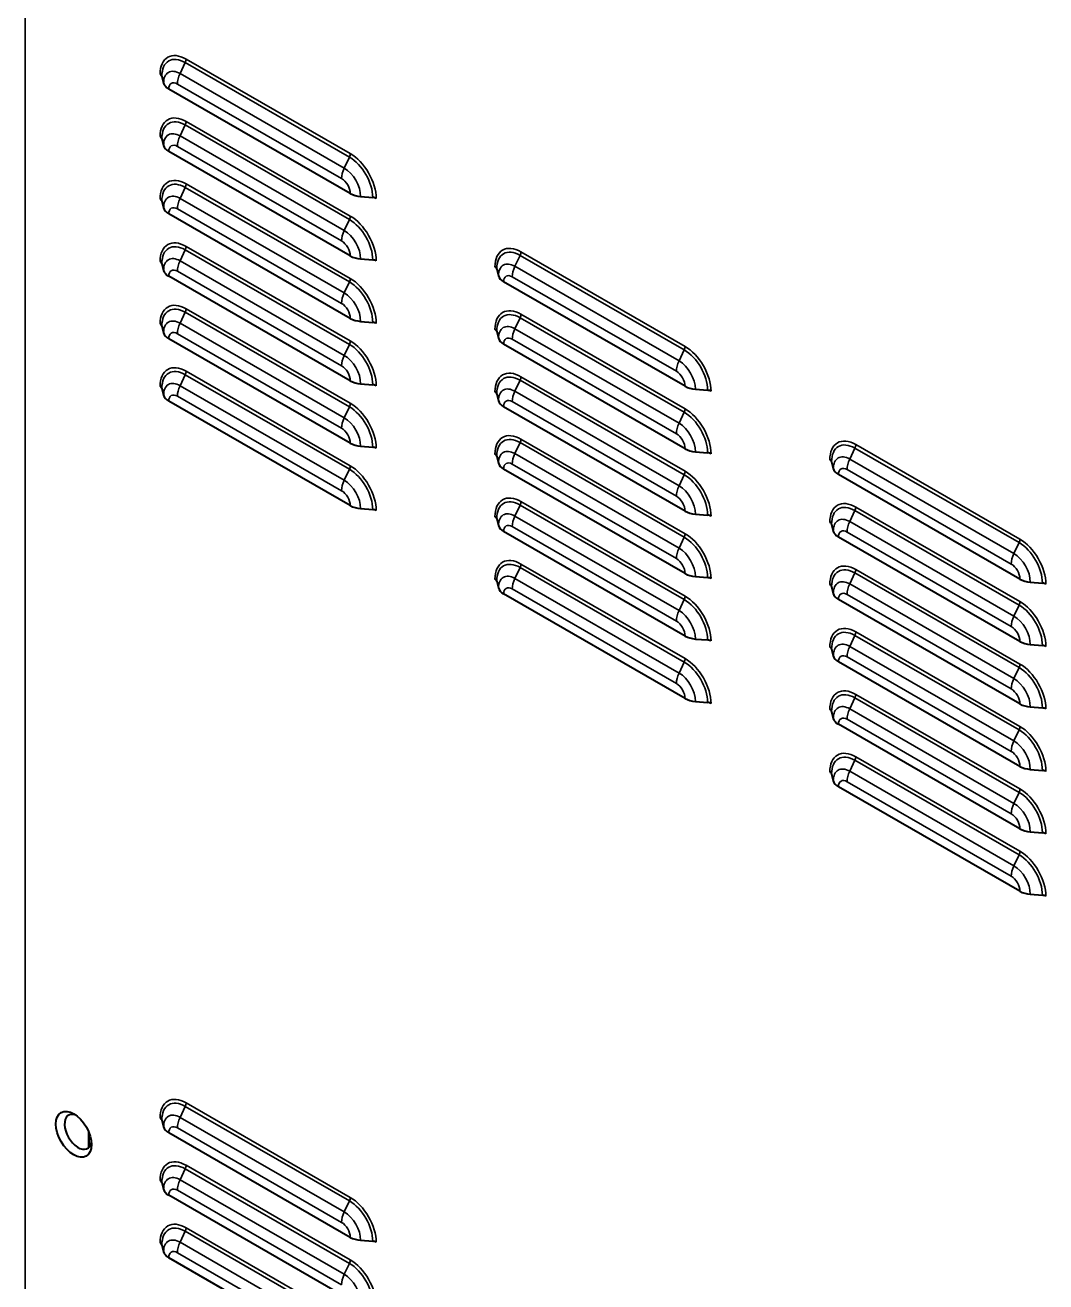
# Model space of a CAD drawing. Header units: millimetres. Extents: x 0 to 51860, y 0 to 5940.
# Drawn here: x 7276.4 to 7499.1, y 4264.9 to 4539.2 of the extents above; entities that cross this region are included whole.
import ezdxf

# ---------------------------------------------------------------- set-up
doc = ezdxf.new("R2010")
doc.units = ezdxf.units.MM
doc.header["$LTSCALE"] = 10
for name, color, linetype, lineweight in [('가시적인 것(ISO)', 3, 'Continuous', 40), ('가시적인 좁은 것(ISO)', 3, 'Continuous', 35), ('기호(ISO)', 5, 'Continuous', 25)]:
    doc.layers.add(name, color=color, linetype=linetype, lineweight=lineweight)
doc.styles.add('치수 텍스트_PSTEK_POSCO', font='isocp.shx')
doc.dimstyles.new('치수_PSTEK_POSCO$7', dxfattribs={"dimscale": 10, "dimtxt": 3.5, "dimasz": 2.5, "dimexe": 2, "dimexo": 2.5, "dimgap": 1, "dimtad": 1, "dimrnd": 1e-08, "dimdsep": 46, "dimtxsty": '치수 텍스트_PSTEK_POSCO', "dimcen": 0.09, "dimdle": 10, "dimclrd": 7, "dimclre": 7, "dimclrt": 2, "dimadec": 1, "dimazin": 2, "dimtfac": 1, "dimtmove": 0, "dimatfit": 3, "dimfxl": 0, "dimtolj": 1, "dimlwd": -1, "dimlwe": -1, "dimarcsym": 0})

msp = doc.modelspace()

# ---------------------------------------------------------------- linework, layer by layer
at = {"layer": '가시적인 것(ISO)'}
for p, q in [((7306.198, 4528.0767), (7306.5751, 4526.5565)), ((7347.3044, 4502.4505), (7307.7065, 4525.2534)), ((7306.198, 4514.4509), (7306.5751, 4512.9307)), ((7347.3044, 4488.8247), (7307.7065, 4511.6276)), ((7349.5672, 4501.799), (7352.2071, 4501.5818)), ((7306.198, 4500.8251), (7306.5751, 4499.3049)), ((7347.3044, 4475.1989), (7307.7065, 4498.0019)), ((7349.5672, 4488.1732), (7352.2071, 4487.956)), ((7306.198, 4487.1993), (7306.5751, 4485.6791)), ((7379.2657, 4485.9998), (7379.6428, 4484.4796)), ((7347.3044, 4461.5731), (7307.7065, 4484.3761)), ((7420.3721, 4460.3736), (7380.7742, 4483.1765)), ((7349.5672, 4474.5474), (7352.2071, 4474.3302)), ((7306.198, 4473.5735), (7306.5751, 4472.0533)), ((7379.2657, 4472.374), (7379.6428, 4470.8538)), ((7347.3044, 4447.9473), (7307.7065, 4470.7503)), ((7420.3721, 4446.7478), (7380.7742, 4469.5508)), ((7306.198, 4459.9477), (7306.5751, 4458.4275)), ((7349.5672, 4460.9216), (7352.2071, 4460.7044)), ((7379.2657, 4458.7482), (7379.6428, 4457.228)), ((7422.6349, 4459.7221), (7425.2748, 4459.5049)), ((7347.3044, 4434.3215), (7307.7065, 4457.1245)), ((7420.3721, 4433.122), (7380.7742, 4455.925)), ((7349.5672, 4447.2958), (7352.2071, 4447.0786)), ((7379.2657, 4445.1224), (7379.6428, 4443.6022)), ((7422.6349, 4446.0963), (7425.2748, 4445.8791)), ((7452.3334, 4443.9229), (7452.7105, 4442.4027)), ((7420.3721, 4419.4962), (7380.7742, 4442.2992)), ((7493.4398, 4418.2967), (7453.8419, 4441.0997)), ((7349.5672, 4433.67), (7352.2071, 4433.4529)), ((7379.2657, 4431.4966), (7379.6428, 4429.9764)), ((7422.6349, 4432.4705), (7425.2748, 4432.2533)), ((7452.3334, 4430.2971), (7452.7105, 4428.7769)), ((7420.3721, 4405.8704), (7380.7742, 4428.6734)), ((7493.4398, 4404.6709), (7453.8419, 4427.4739)), ((7422.6349, 4418.8447), (7425.2748, 4418.6275)), ((7379.2657, 4417.8708), (7379.6428, 4416.3506)), ((7452.3334, 4416.6713), (7452.7105, 4415.1511)), ((7495.7026, 4417.6452), (7498.3425, 4417.428)), ((7420.3721, 4392.2447), (7380.7742, 4415.0476)), ((7493.4398, 4391.0451), (7453.8419, 4413.8481)), ((7422.6349, 4405.2189), (7425.2748, 4405.0018)), ((7452.3334, 4403.0455), (7452.7105, 4401.5253)), ((7495.7026, 4404.0194), (7498.3425, 4403.8022)), ((7493.4398, 4377.4193), (7453.8419, 4400.2223)), ((7422.6349, 4391.5931), (7425.2748, 4391.376)), ((7452.3334, 4389.4197), (7452.7105, 4387.8995)), ((7495.7026, 4390.3936), (7498.3425, 4390.1764)), ((7493.4398, 4363.7936), (7453.8419, 4386.5965)), ((7452.3334, 4375.7939), (7452.7105, 4374.2738)), ((7495.7026, 4376.7678), (7498.3425, 4376.5507)), ((7493.4398, 4350.1678), (7453.8419, 4372.9707)), ((7495.7026, 4363.142), (7498.3425, 4362.9249)), ((7495.7026, 4349.5163), (7498.3425, 4349.2991)), ((7306.198, 4300.2535), (7306.5751, 4298.7333)), ((7347.3044, 4274.6273), (7307.7065, 4297.4303)), ((7306.198, 4286.6277), (7306.5751, 4285.1075)), ((7347.3044, 4261.0016), (7307.7065, 4283.8045)), ((7349.5672, 4273.9758), (7352.2071, 4273.7587)), ((7306.198, 4273.002), (7306.5751, 4271.4818)), ((7347.3044, 4247.3758), (7307.7065, 4270.1787))]:
    msp.add_line(p, q, dxfattribs=at)
for centre, major_axis, ratio, start_param, end_param in [((7304.878, 4527.9681), (1.3333, 0), 0.5758617, 0.14189705, 0.78539816), ((7310.5349, 4526.8822), (-4, 0), 0.5758617, 0.14189705, 0.78539816), ((7304.878, 4514.3423), (1.3333, 0), 0.5758617, 0.14189705, 0.78539816), ((7310.5349, 4513.2564), (-4, 0), 0.5758617, 0.14189705, 0.78539816), ((7304.878, 4500.7165), (1.3333, 0), 0.5758617, 0.14189705, 0.78539816), ((7350.1329, 4504.0793), (4, 0), 0.5758617, 3.92699082, 4.57049193), ((7352.0185, 4500.8217), (1.3333, 0), 0.5758617, 0.78539816, 1.42889927), ((7310.5349, 4499.6306), (-4, 0), 0.5758617, 0.14189705, 0.78539816), ((7304.878, 4487.0907), (1.3333, 0), 0.5758617, 0.14189705, 0.78539816), ((7350.1329, 4490.4535), (4, 0), 0.5758617, 3.92699082, 4.57049193), ((7352.0185, 4487.1959), (1.3333, 0), 0.5758617, 0.78539816, 1.42889927), ((7310.5349, 4486.0049), (-4, 0), 0.5758617, 0.14189705, 0.78539816), ((7377.9457, 4485.8912), (1.3333, 0), 0.5758617, 0.14189705, 0.78539816), ((7383.6026, 4484.8053), (-4, 0), 0.5758617, 0.14189705, 0.78539816), ((7304.878, 4473.4649), (1.3333, 0), 0.5758617, 0.14189705, 0.78539816), ((7350.1329, 4476.8277), (4, 0), 0.5758617, 3.92699082, 4.57049193), ((7352.0185, 4473.5701), (1.3333, 0), 0.5758617, 0.78539816, 1.42889927), ((7310.5349, 4472.3791), (-4, 0), 0.5758617, 0.14189705, 0.78539816), ((7377.9457, 4472.2654), (1.3333, 0), 0.5758617, 0.14189705, 0.78539816), ((7383.6026, 4471.1795), (-4, 0), 0.5758617, 0.14189705, 0.78539816), ((7304.878, 4459.8391), (1.3333, 0), 0.5758617, 0.14189705, 0.78539816), ((7350.1329, 4463.2019), (4, 0), 0.5758617, 3.92699082, 4.57049193), ((7352.0185, 4459.9443), (1.3333, 0), 0.5758617, 0.78539816, 1.42889927), ((7423.2006, 4462.0024), (4, 0), 0.5758617, 3.92699082, 4.57049193), ((7310.5349, 4458.7533), (-4, 0), 0.5758617, 0.14189705, 0.78539816), ((7377.9457, 4458.6396), (1.3333, 0), 0.5758617, 0.14189705, 0.78539816), ((7383.6026, 4457.5538), (-4, 0), 0.5758617, 0.14189705, 0.78539816), ((7425.0862, 4458.7448), (1.3333, 0), 0.5758617, 0.78539816, 1.42889927), ((7350.1329, 4449.5761), (4, 0), 0.5758617, 3.92699082, 4.57049193), ((7352.0185, 4446.3185), (1.3333, 0), 0.5758617, 0.78539816, 1.42889927), ((7423.2006, 4448.3766), (4, 0), 0.5758617, 3.92699082, 4.57049193), ((7377.9457, 4445.0138), (1.3333, 0), 0.5758617, 0.14189705, 0.78539816), ((7383.6026, 4443.928), (-4, 0), 0.5758617, 0.14189705, 0.78539816), ((7425.0862, 4445.119), (1.3333, 0), 0.5758617, 0.78539816, 1.42889927), ((7451.0134, 4443.8143), (1.3333, 0), 0.5758617, 0.14189705, 0.78539816), ((7456.6703, 4442.7284), (-4, 0), 0.5758617, 0.14189705, 0.78539816), ((7350.1329, 4435.9503), (4, 0), 0.5758617, 3.92699082, 4.57049193), ((7352.0185, 4432.6928), (1.3333, 0), 0.5758617, 0.78539816, 1.42889927), ((7423.2006, 4434.7508), (4, 0), 0.5758617, 3.92699082, 4.57049193), ((7377.9457, 4431.388), (1.3333, 0), 0.5758617, 0.14189705, 0.78539816), ((7383.6026, 4430.3022), (-4, 0), 0.5758617, 0.14189705, 0.78539816), ((7425.0862, 4431.4932), (1.3333, 0), 0.5758617, 0.78539816, 1.42889927), ((7451.0134, 4430.1885), (1.3333, 0), 0.5758617, 0.14189705, 0.78539816), ((7456.6703, 4429.1027), (-4, 0), 0.5758617, 0.14189705, 0.78539816), ((7423.2006, 4421.125), (4, 0), 0.5758617, 3.92699082, 4.57049193), ((7377.9457, 4417.7623), (1.3333, 0), 0.5758617, 0.14189705, 0.78539816), ((7383.6026, 4416.6764), (-4, 0), 0.5758617, 0.14189705, 0.78539816), ((7425.0862, 4417.8674), (1.3333, 0), 0.5758617, 0.78539816, 1.42889927), ((7451.0134, 4416.5627), (1.3333, 0), 0.5758617, 0.14189705, 0.78539816), ((7496.2683, 4419.9255), (4, 0), 0.5758617, 3.92699082, 4.57049193), ((7498.1539, 4416.6679), (1.3333, 0), 0.5758617, 0.78539816, 1.42889927), ((7456.6703, 4415.4769), (-4, 0), 0.5758617, 0.14189705, 0.78539816), ((7423.2006, 4407.4992), (4, 0), 0.5758617, 3.92699082, 4.57049193), ((7425.0862, 4404.2417), (1.3333, 0), 0.5758617, 0.78539816, 1.42889927), ((7451.0134, 4402.9369), (1.3333, 0), 0.5758617, 0.14189705, 0.78539816), ((7496.2683, 4406.2997), (4, 0), 0.5758617, 3.92699082, 4.57049193), ((7498.1539, 4403.0421), (1.3333, 0), 0.5758617, 0.78539816, 1.42889927), ((7456.6703, 4401.8511), (-4, 0), 0.5758617, 0.14189705, 0.78539816), ((7423.2006, 4393.8734), (4, 0), 0.5758617, 3.92699082, 4.57049193), ((7425.0862, 4390.6159), (1.3333, 0), 0.5758617, 0.78539816, 1.42889927), ((7451.0134, 4389.3111), (1.3333, 0), 0.5758617, 0.14189705, 0.78539816), ((7496.2683, 4392.6739), (4, 0), 0.5758617, 3.92699082, 4.57049193), ((7498.1539, 4389.4163), (1.3333, 0), 0.5758617, 0.78539816, 1.42889927), ((7456.6703, 4388.2253), (-4, 0), 0.5758617, 0.14189705, 0.78539816), ((7451.0134, 4375.6854), (1.3333, 0), 0.5758617, 0.14189705, 0.78539816), ((7496.2683, 4379.0481), (4, 0), 0.5758617, 3.92699082, 4.57049193), ((7498.1539, 4375.7906), (1.3333, 0), 0.5758617, 0.78539816, 1.42889927), ((7456.6703, 4374.5995), (-4, 0), 0.5758617, 0.14189705, 0.78539816), ((7496.2683, 4365.4223), (4, 0), 0.5758617, 3.92699082, 4.57049193), ((7498.1539, 4362.1648), (1.3333, 0), 0.5758617, 0.78539816, 1.42889927), ((7496.2683, 4351.7965), (4, 0), 0.5758617, 3.92699082, 4.57049193), ((7498.1539, 4348.539), (1.3333, 0), 0.5758617, 0.78539816, 1.42889927), ((7287.9075, 4297.646), (-2.0793, 3.6108), 0.57809312, 5.64468664, 10.06327663), ((7304.878, 4300.1449), (1.3333, 0), 0.5758617, 0.14189705, 0.78539816), ((7310.5349, 4299.0591), (-4, 0), 0.5758617, 0.14189705, 0.78539816), ((7304.878, 4286.5192), (1.3333, 0), 0.5758617, 0.14189705, 0.78539816), ((7310.5349, 4285.4333), (-4, 0), 0.5758617, 0.14189705, 0.78539816), ((7304.878, 4272.8934), (1.3333, 0), 0.5758617, 0.14189705, 0.78539816), ((7350.1329, 4276.2561), (4, 0), 0.5758617, 3.92699082, 4.57049193), ((7352.0185, 4272.9986), (1.3333, 0), 0.5758617, 0.78539816, 1.42889927), ((7310.5349, 4271.8075), (-4, 0), 0.5758617, 0.14189705, 0.78539816)]:
    msp.add_ellipse(centre, major_axis=major_axis, ratio=ratio, start_param=start_param, end_param=end_param, dxfattribs=at)
msp.add_ellipse((7286.9647, 4297.1031), major_axis=(-2.7447, 4.7662), ratio=0.57809312, dxfattribs=at)
at = {"layer": '가시적인 좁은 것(ISO)'}
for p, q in [((7276.3581, 5074.9755), (7276.3581, 4234.5371)), ((7311.4777, 4531.7938), (7347.3044, 4511.1626)), ((7311.2891, 4531.0312), (7310.1578, 4528.6356)), ((7345.9845, 4508.0043), (7310.1578, 4528.6356)), ((7347.1159, 4510.3999), (7311.2891, 4531.0312)), ((7345.4188, 4505.7165), (7309.5921, 4526.3477)), ((7311.4777, 4518.168), (7347.3044, 4497.5368)), ((7311.2891, 4517.4054), (7310.1578, 4515.0098)), ((7345.9845, 4494.3785), (7310.1578, 4515.0098)), ((7347.1159, 4496.7742), (7311.2891, 4517.4054)), ((7345.4188, 4492.0907), (7309.5921, 4512.7219)), ((7347.1159, 4510.3999), (7345.9845, 4508.0043)), ((7311.4777, 4504.5422), (7347.3044, 4483.911)), ((7311.2891, 4503.7796), (7310.1578, 4501.384)), ((7345.9845, 4480.7528), (7310.1578, 4501.384)), ((7347.1159, 4483.1484), (7311.2891, 4503.7796)), ((7345.4188, 4478.4649), (7309.5921, 4499.0961)), ((7347.1159, 4496.7742), (7345.9845, 4494.3785)), ((7311.2891, 4490.1538), (7310.1578, 4487.7582)), ((7347.1159, 4469.5226), (7311.2891, 4490.1538)), ((7311.4777, 4490.9165), (7347.3044, 4470.2852)), ((7345.9845, 4467.127), (7310.1578, 4487.7582)), ((7384.3568, 4488.9543), (7383.2255, 4486.5587)), ((7420.1836, 4468.323), (7384.3568, 4488.9543)), ((7384.5454, 4489.7169), (7420.3721, 4469.0857)), ((7345.4188, 4464.8391), (7309.5921, 4485.4703)), ((7419.0522, 4465.9274), (7383.2255, 4486.5587)), ((7347.1159, 4483.1484), (7345.9845, 4480.7528)), ((7418.4865, 4463.6396), (7382.6598, 4484.2708)), ((7311.2891, 4476.528), (7310.1578, 4474.1324)), ((7347.1159, 4455.8968), (7311.2891, 4476.528)), ((7311.4777, 4477.2907), (7347.3044, 4456.6594)), ((7345.9845, 4453.5012), (7310.1578, 4474.1324)), ((7384.3568, 4475.3285), (7383.2255, 4472.9329)), ((7420.1836, 4454.6973), (7384.3568, 4475.3285)), ((7384.5454, 4476.0911), (7420.3721, 4455.4599)), ((7345.4188, 4451.2133), (7309.5921, 4471.8446)), ((7419.0522, 4452.3016), (7383.2255, 4472.9329)), ((7347.1159, 4469.5226), (7345.9845, 4467.127)), ((7418.4865, 4450.0138), (7382.6598, 4470.645)), ((7420.1836, 4468.323), (7419.0522, 4465.9274)), ((7311.2891, 4462.9023), (7310.1578, 4460.5066)), ((7347.1159, 4442.271), (7311.2891, 4462.9023)), ((7311.4777, 4463.6649), (7347.3044, 4443.0336)), ((7345.9845, 4439.8754), (7310.1578, 4460.5066)), ((7384.3568, 4461.7027), (7383.2255, 4459.3071)), ((7420.1836, 4441.0715), (7384.3568, 4461.7027)), ((7384.5454, 4462.4653), (7420.3721, 4441.8341)), ((7345.4188, 4437.5875), (7309.5921, 4458.2188)), ((7419.0522, 4438.6759), (7383.2255, 4459.3071)), ((7347.1159, 4455.8968), (7345.9845, 4453.5012)), ((7418.4865, 4436.388), (7382.6598, 4457.0192)), ((7420.1836, 4454.6973), (7419.0522, 4452.3016)), ((7384.3568, 4448.0769), (7383.2255, 4445.6813)), ((7420.1836, 4427.4457), (7384.3568, 4448.0769)), ((7384.5454, 4448.8396), (7420.3721, 4428.2083)), ((7457.4245, 4446.8774), (7456.2932, 4444.4818)), ((7493.2513, 4426.2462), (7457.4245, 4446.8774)), ((7457.6131, 4447.64), (7493.4398, 4427.0088)), ((7419.0522, 4425.0501), (7383.2255, 4445.6813)), ((7492.1199, 4423.8505), (7456.2932, 4444.4818)), ((7347.1159, 4442.271), (7345.9845, 4439.8754)), ((7418.4865, 4422.7622), (7382.6598, 4443.3935)), ((7420.1836, 4441.0715), (7419.0522, 4438.6759)), ((7491.5542, 4421.5627), (7455.7275, 4442.1939)), ((7384.3568, 4434.4512), (7383.2255, 4432.0555)), ((7420.1836, 4413.8199), (7384.3568, 4434.4512)), ((7384.5454, 4435.2138), (7420.3721, 4414.5825)), ((7457.4245, 4433.2516), (7456.2932, 4430.856)), ((7493.2513, 4412.6204), (7457.4245, 4433.2516)), ((7457.6131, 4434.0142), (7493.4398, 4413.383)), ((7419.0522, 4411.4243), (7383.2255, 4432.0555)), ((7492.1199, 4410.2248), (7456.2932, 4430.856)), ((7418.4865, 4409.1364), (7382.6598, 4429.7677)), ((7420.1836, 4427.4457), (7419.0522, 4425.0501)), ((7491.5542, 4407.9369), (7455.7275, 4428.5681)), ((7493.2513, 4426.2462), (7492.1199, 4423.8505)), ((7384.5454, 4421.588), (7420.3721, 4400.9567)), ((7384.3568, 4420.8254), (7383.2255, 4418.4298)), ((7420.1836, 4400.1941), (7384.3568, 4420.8254)), ((7457.4245, 4419.6258), (7456.2932, 4417.2302)), ((7493.2513, 4398.9946), (7457.4245, 4419.6258)), ((7457.6131, 4420.3885), (7493.4398, 4399.7572)), ((7418.4865, 4395.5106), (7382.6598, 4416.1419)), ((7419.0522, 4397.7985), (7383.2255, 4418.4298)), ((7492.1199, 4396.599), (7456.2932, 4417.2302)), ((7420.1836, 4413.8199), (7419.0522, 4411.4243)), ((7491.5542, 4394.3111), (7455.7275, 4414.9424)), ((7493.2513, 4412.6204), (7492.1199, 4410.2248)), ((7457.4245, 4406.0001), (7456.2932, 4403.6044)), ((7493.2513, 4385.3688), (7457.4245, 4406.0001)), ((7457.6131, 4406.7627), (7493.4398, 4386.1314)), ((7492.1199, 4382.9732), (7456.2932, 4403.6044)), ((7420.1836, 4400.1941), (7419.0522, 4397.7985)), ((7491.5542, 4380.6853), (7455.7275, 4401.3166)), ((7493.2513, 4398.9946), (7492.1199, 4396.599)), ((7457.4245, 4392.3743), (7456.2932, 4389.9787)), ((7493.2513, 4371.743), (7457.4245, 4392.3743)), ((7457.6131, 4393.1369), (7493.4398, 4372.5056)), ((7492.1199, 4369.3474), (7456.2932, 4389.9787)), ((7491.5542, 4367.0595), (7455.7275, 4387.6908)), ((7493.2513, 4385.3688), (7492.1199, 4382.9732)), ((7457.4245, 4378.7485), (7456.2932, 4376.3529)), ((7493.2513, 4358.1172), (7457.4245, 4378.7485)), ((7457.6131, 4379.5111), (7493.4398, 4358.8799)), ((7492.1199, 4355.7216), (7456.2932, 4376.3529)), ((7491.5542, 4353.4337), (7455.7275, 4374.065)), ((7493.2513, 4371.743), (7492.1199, 4369.3474)), ((7493.2513, 4358.1172), (7492.1199, 4355.7216)), ((7311.4777, 4303.9707), (7347.3044, 4283.3394)), ((7311.2891, 4303.2081), (7310.1578, 4300.8124)), ((7347.1159, 4282.5768), (7311.2891, 4303.2081)), ((7345.4188, 4277.8933), (7309.5921, 4298.5246)), ((7345.9845, 4280.1812), (7310.1578, 4300.8124)), ((7290.2174, 4294.2013), (7290.2174, 4297.6949)), ((7290.3116, 4297.4656), (7290.3116, 4294.2924)), ((7311.4777, 4290.3449), (7347.3044, 4269.7136)), ((7311.2891, 4289.5823), (7310.1578, 4287.1867)), ((7345.9845, 4266.5554), (7310.1578, 4287.1867)), ((7347.1159, 4268.951), (7311.2891, 4289.5823)), ((7345.4188, 4264.2675), (7309.5921, 4284.8988)), ((7347.1159, 4282.5768), (7345.9845, 4280.1812)), ((7311.4777, 4276.7191), (7347.3044, 4256.0879)), ((7311.2891, 4275.9565), (7310.1578, 4273.5609)), ((7345.9845, 4252.9296), (7310.1578, 4273.5609)), ((7347.1159, 4255.3252), (7311.2891, 4275.9565)), ((7345.4188, 4250.6418), (7309.5921, 4271.273)), ((7347.1159, 4268.951), (7345.9845, 4266.5554))]:
    msp.add_line(p, q, dxfattribs=at)
for centre, major_axis, start_param, end_param in [((7311.4777, 4525.2534), (-3.9923, 6.9327), 5.49972085, 7.07051718), ((7311.2891, 4525.1448), (-3.593, 6.2394), 5.49972085, 7.07051718), ((7310.5349, 4531.2509), (-0.6654, -1.1554), 1.71075967, 2.35426078), ((7310.1578, 4524.4933), (-2.5284, 4.3907), 5.49972085, 7.07051718), ((7312.4205, 4527.9765), (-1.9961, -3.4663), 4.85235233, 5.49585344), ((7309.5921, 4524.1676), (-1.3308, 2.3109), 5.49972085, 7.07051718), ((7311.4777, 4511.6276), (-3.9923, 6.9327), 5.49972085, 7.07051718), ((7311.2891, 4511.5191), (-3.593, 6.2394), 5.49972085, 7.07051718), ((7310.5349, 4517.6251), (-0.6654, -1.1554), 1.71075967, 2.35426078), ((7310.1578, 4510.8675), (-2.5284, 4.3907), 5.49972085, 7.07051718), ((7312.4205, 4514.3507), (-1.9961, -3.4663), 4.85235233, 5.49585344), ((7309.5921, 4510.5418), (-1.3308, 2.3109), 5.49972085, 7.07051718), ((7346.3616, 4510.6196), (-0.6654, -1.1554), 1.71075967, 2.35426078), ((7347.1159, 4504.5136), (-3.593, 6.2394), 3.92892453, 5.49972085), ((7347.3044, 4504.6222), (3.9923, -6.9327), 0.78733187, 2.3581282), ((7348.2473, 4507.3452), (-1.9961, -3.4663), 4.85235233, 5.49585344), ((7345.9845, 4503.8621), (-2.5284, 4.3907), 3.92892453, 5.49972085), ((7311.4777, 4498.0019), (-3.9923, 6.9327), 5.49972085, 7.07051718), ((7311.2891, 4497.8933), (-3.593, 6.2394), 5.49972085, 7.07051718), ((7310.5349, 4503.9993), (-0.6654, -1.1554), 1.71075967, 2.35426078), ((7345.4188, 4503.5363), (-1.3308, 2.3109), 3.92892453, 5.49972085), ((7310.1578, 4497.2418), (-2.5284, 4.3907), 5.49972085, 7.07051718), ((7312.4205, 4500.7249), (-1.9961, -3.4663), 4.85235233, 5.49585344), ((7309.5921, 4496.916), (-1.3308, 2.3109), 5.49972085, 7.07051718), ((7346.3616, 4496.9938), (-0.6654, -1.1554), 1.71075967, 2.35426078), ((7347.1159, 4490.8878), (-3.593, 6.2394), 3.92892453, 5.49972085), ((7347.3044, 4490.9964), (3.9923, -6.9327), 0.78733187, 2.3581282), ((7348.2473, 4493.7195), (-1.9961, -3.4663), 4.85235233, 5.49585344), ((7345.9845, 4490.2363), (-2.5284, 4.3907), 3.92892453, 5.49972085), ((7311.4777, 4484.3761), (-3.9923, 6.9327), 5.49972085, 7.07051718), ((7311.2891, 4484.2675), (-3.593, 6.2394), 5.49972085, 7.07051718), ((7310.5349, 4490.3735), (-0.6654, -1.1554), 1.71075967, 2.35426078), ((7345.4188, 4489.9105), (-1.3308, 2.3109), 3.92892453, 5.49972085), ((7384.5454, 4483.1765), (-3.9923, 6.9327), 5.49972085, 7.07051718), ((7310.1578, 4483.616), (-2.5284, 4.3907), 5.49972085, 7.07051718), ((7312.4205, 4487.0991), (-1.9961, -3.4663), 4.85235233, 5.49585344), ((7384.3568, 4483.068), (-3.593, 6.2394), 5.49972085, 7.07051718), ((7383.2255, 4482.4164), (-2.5284, 4.3907), 5.49972085, 7.07051718), ((7383.6026, 4489.174), (-0.6654, -1.1554), 1.71075967, 2.35426078), ((7309.5921, 4483.2902), (-1.3308, 2.3109), 5.49972085, 7.07051718), ((7385.4882, 4485.8996), (-1.9961, -3.4663), 4.85235233, 5.49585344), ((7346.3616, 4483.3681), (-0.6654, -1.1554), 1.71075967, 2.35426078), ((7347.1159, 4477.262), (-3.593, 6.2394), 3.92892453, 5.49972085), ((7347.3044, 4477.3706), (3.9923, -6.9327), 0.78733187, 2.3581282), ((7382.6598, 4482.0907), (-1.3308, 2.3109), 5.49972085, 7.07051718), ((7348.2473, 4480.0937), (-1.9961, -3.4663), 4.85235233, 5.49585344), ((7345.9845, 4476.6105), (-2.5284, 4.3907), 3.92892453, 5.49972085), ((7311.4777, 4470.7503), (-3.9923, 6.9327), 5.49972085, 7.07051718), ((7311.2891, 4470.6417), (-3.593, 6.2394), 5.49972085, 7.07051718), ((7310.5349, 4476.7477), (-0.6654, -1.1554), 1.71075967, 2.35426078), ((7345.4188, 4476.2848), (-1.3308, 2.3109), 3.92892453, 5.49972085), ((7384.5454, 4469.5508), (-3.9923, 6.9327), 5.49972085, 7.07051718), ((7310.1578, 4469.9902), (-2.5284, 4.3907), 5.49972085, 7.07051718), ((7312.4205, 4473.4733), (-1.9961, -3.4663), 4.85235233, 5.49585344), ((7384.3568, 4469.4422), (-3.593, 6.2394), 5.49972085, 7.07051718), ((7383.2255, 4468.7907), (-2.5284, 4.3907), 5.49972085, 7.07051718), ((7383.6026, 4475.5482), (-0.6654, -1.1554), 1.71075967, 2.35426078), ((7309.5921, 4469.6644), (-1.3308, 2.3109), 5.49972085, 7.07051718), ((7382.6598, 4468.4649), (-1.3308, 2.3109), 5.49972085, 7.07051718), ((7385.4882, 4472.2738), (-1.9961, -3.4663), 4.85235233, 5.49585344), ((7346.3616, 4469.7423), (-0.6654, -1.1554), 1.71075967, 2.35426078), ((7347.1159, 4463.6362), (-3.593, 6.2394), 3.92892453, 5.49972085), ((7347.3044, 4463.7448), (3.9923, -6.9327), 0.78733187, 2.3581282), ((7419.4293, 4468.5427), (-0.6654, -1.1554), 1.71075967, 2.35426078), ((7420.1836, 4462.4367), (-3.593, 6.2394), 3.92892453, 5.49972085), ((7420.3721, 4462.5453), (3.9923, -6.9327), 0.78733187, 2.3581282), ((7311.4777, 4457.1245), (-3.9923, 6.9327), 5.49972085, 7.07051718), ((7348.2473, 4466.4679), (-1.9961, -3.4663), 4.85235233, 5.49585344), ((7345.9845, 4462.9847), (-2.5284, 4.3907), 3.92892453, 5.49972085), ((7421.315, 4465.2683), (-1.9961, -3.4663), 4.85235233, 5.49585344), ((7419.0522, 4461.7852), (-2.5284, 4.3907), 3.92892453, 5.49972085), ((7311.2891, 4457.0159), (-3.593, 6.2394), 5.49972085, 7.07051718), ((7310.5349, 4463.122), (-0.6654, -1.1554), 1.71075967, 2.35426078), ((7345.4188, 4462.659), (-1.3308, 2.3109), 3.92892453, 5.49972085), ((7384.5454, 4455.925), (-3.9923, 6.9327), 5.49972085, 7.07051718), ((7418.4865, 4461.4594), (-1.3308, 2.3109), 3.92892453, 5.49972085), ((7310.1578, 4456.3644), (-2.5284, 4.3907), 5.49972085, 7.07051718), ((7312.4205, 4459.8476), (-1.9961, -3.4663), 4.85235233, 5.49585344), ((7384.3568, 4455.8164), (-3.593, 6.2394), 5.49972085, 7.07051718), ((7383.2255, 4455.1649), (-2.5284, 4.3907), 5.49972085, 7.07051718), ((7383.6026, 4461.9224), (-0.6654, -1.1554), 1.71075967, 2.35426078), ((7309.5921, 4456.0387), (-1.3308, 2.3109), 5.49972085, 7.07051718), ((7382.6598, 4454.8391), (-1.3308, 2.3109), 5.49972085, 7.07051718), ((7385.4882, 4458.648), (-1.9961, -3.4663), 4.85235233, 5.49585344), ((7346.3616, 4456.1165), (-0.6654, -1.1554), 1.71075967, 2.35426078), ((7347.1159, 4450.0105), (-3.593, 6.2394), 3.92892453, 5.49972085), ((7347.3044, 4450.119), (3.9923, -6.9327), 0.78733187, 2.3581282), ((7419.4293, 4454.917), (-0.6654, -1.1554), 1.71075967, 2.35426078), ((7420.1836, 4448.8109), (-3.593, 6.2394), 3.92892453, 5.49972085), ((7420.3721, 4448.9195), (3.9923, -6.9327), 0.78733187, 2.3581282), ((7348.2473, 4452.8421), (-1.9961, -3.4663), 4.85235233, 5.49585344), ((7345.9845, 4449.3589), (-2.5284, 4.3907), 3.92892453, 5.49972085), ((7421.315, 4451.6426), (-1.9961, -3.4663), 4.85235233, 5.49585344), ((7419.0522, 4448.1594), (-2.5284, 4.3907), 3.92892453, 5.49972085), ((7345.4188, 4449.0332), (-1.3308, 2.3109), 3.92892453, 5.49972085), ((7384.5454, 4442.2992), (-3.9923, 6.9327), 5.49972085, 7.07051718), ((7384.3568, 4442.1906), (-3.593, 6.2394), 5.49972085, 7.07051718), ((7418.4865, 4447.8337), (-1.3308, 2.3109), 3.92892453, 5.49972085), ((7457.6131, 4441.0997), (-3.9923, 6.9327), 5.49972085, 7.07051718), ((7383.2255, 4441.5391), (-2.5284, 4.3907), 5.49972085, 7.07051718), ((7383.6026, 4448.2966), (-0.6654, -1.1554), 1.71075967, 2.35426078), ((7457.4245, 4440.9911), (-3.593, 6.2394), 5.49972085, 7.07051718), ((7456.6703, 4447.0971), (-0.6654, -1.1554), 1.71075967, 2.35426078), ((7382.6598, 4441.2133), (-1.3308, 2.3109), 5.49972085, 7.07051718), ((7385.4882, 4445.0222), (-1.9961, -3.4663), 4.85235233, 5.49585344), ((7456.2932, 4440.3396), (-2.5284, 4.3907), 5.49972085, 7.07051718), ((7458.5559, 4443.8227), (-1.9961, -3.4663), 4.85235233, 5.49585344), ((7346.3616, 4442.4907), (-0.6654, -1.1554), 1.71075967, 2.35426078), ((7347.1159, 4436.3847), (-3.593, 6.2394), 3.92892453, 5.49972085), ((7347.3044, 4436.4933), (3.9923, -6.9327), 0.78733187, 2.3581282), ((7419.4293, 4441.2912), (-0.6654, -1.1554), 1.71075967, 2.35426078), ((7420.1836, 4435.1851), (-3.593, 6.2394), 3.92892453, 5.49972085), ((7420.3721, 4435.2937), (3.9923, -6.9327), 0.78733187, 2.3581282), ((7455.7275, 4440.0138), (-1.3308, 2.3109), 5.49972085, 7.07051718), ((7348.2473, 4439.2163), (-1.9961, -3.4663), 4.85235233, 5.49585344), ((7345.9845, 4435.7332), (-2.5284, 4.3907), 3.92892453, 5.49972085), ((7421.315, 4438.0168), (-1.9961, -3.4663), 4.85235233, 5.49585344), ((7419.0522, 4434.5336), (-2.5284, 4.3907), 3.92892453, 5.49972085), ((7345.4188, 4435.4074), (-1.3308, 2.3109), 3.92892453, 5.49972085), ((7384.5454, 4428.6734), (-3.9923, 6.9327), 5.49972085, 7.07051718), ((7384.3568, 4428.5648), (-3.593, 6.2394), 5.49972085, 7.07051718), ((7418.4865, 4434.2079), (-1.3308, 2.3109), 3.92892453, 5.49972085), ((7457.6131, 4427.4739), (-3.9923, 6.9327), 5.49972085, 7.07051718), ((7383.2255, 4427.9133), (-2.5284, 4.3907), 5.49972085, 7.07051718), ((7383.6026, 4434.6709), (-0.6654, -1.1554), 1.71075967, 2.35426078), ((7457.4245, 4427.3653), (-3.593, 6.2394), 5.49972085, 7.07051718), ((7456.6703, 4433.4713), (-0.6654, -1.1554), 1.71075967, 2.35426078), ((7382.6598, 4427.5875), (-1.3308, 2.3109), 5.49972085, 7.07051718), ((7385.4882, 4431.3965), (-1.9961, -3.4663), 4.85235233, 5.49585344), ((7456.2932, 4426.7138), (-2.5284, 4.3907), 5.49972085, 7.07051718), ((7458.5559, 4430.1969), (-1.9961, -3.4663), 4.85235233, 5.49585344), ((7419.4293, 4427.6654), (-0.6654, -1.1554), 1.71075967, 2.35426078), ((7420.1836, 4421.5594), (-3.593, 6.2394), 3.92892453, 5.49972085), ((7420.3721, 4421.6679), (3.9923, -6.9327), 0.78733187, 2.3581282), ((7455.7275, 4426.388), (-1.3308, 2.3109), 5.49972085, 7.07051718), ((7421.315, 4424.391), (-1.9961, -3.4663), 4.85235233, 5.49585344), ((7419.0522, 4420.9078), (-2.5284, 4.3907), 3.92892453, 5.49972085), ((7492.497, 4426.4659), (-0.6654, -1.1554), 1.71075967, 2.35426078), ((7493.2513, 4420.3598), (-3.593, 6.2394), 3.92892453, 5.49972085), ((7493.4398, 4420.4684), (3.9923, -6.9327), 0.78733187, 2.3581282), ((7384.5454, 4415.0476), (-3.9923, 6.9327), 5.49972085, 7.07051718), ((7384.3568, 4414.939), (-3.593, 6.2394), 5.49972085, 7.07051718), ((7383.6026, 4421.0451), (-0.6654, -1.1554), 1.71075967, 2.35426078), ((7418.4865, 4420.5821), (-1.3308, 2.3109), 3.92892453, 5.49972085), ((7457.6131, 4413.8481), (-3.9923, 6.9327), 5.49972085, 7.07051718), ((7494.3827, 4423.1915), (-1.9961, -3.4663), 4.85235233, 5.49585344), ((7491.5542, 4419.3825), (-1.3308, 2.3109), 3.92892453, 5.49972085), ((7492.1199, 4419.7083), (-2.5284, 4.3907), 3.92892453, 5.49972085), ((7383.2255, 4414.2875), (-2.5284, 4.3907), 5.49972085, 7.07051718), ((7457.4245, 4413.7395), (-3.593, 6.2394), 5.49972085, 7.07051718), ((7456.6703, 4419.8455), (-0.6654, -1.1554), 1.71075967, 2.35426078), ((7382.6598, 4413.9618), (-1.3308, 2.3109), 5.49972085, 7.07051718), ((7385.4882, 4417.7707), (-1.9961, -3.4663), 4.85235233, 5.49585344), ((7456.2932, 4413.088), (-2.5284, 4.3907), 5.49972085, 7.07051718), ((7458.5559, 4416.5711), (-1.9961, -3.4663), 4.85235233, 5.49585344), ((7419.4293, 4414.0396), (-0.6654, -1.1554), 1.71075967, 2.35426078), ((7420.1836, 4407.9336), (-3.593, 6.2394), 3.92892453, 5.49972085), ((7420.3721, 4408.0422), (3.9923, -6.9327), 0.78733187, 2.3581282), ((7455.7275, 4412.7622), (-1.3308, 2.3109), 5.49972085, 7.07051718), ((7492.497, 4412.8401), (-0.6654, -1.1554), 1.71075967, 2.35426078), ((7493.4398, 4406.8426), (3.9923, -6.9327), 0.78733187, 2.3581282), ((7421.315, 4410.7652), (-1.9961, -3.4663), 4.85235233, 5.49585344), ((7419.0522, 4407.2821), (-2.5284, 4.3907), 3.92892453, 5.49972085), ((7493.2513, 4406.734), (-3.593, 6.2394), 3.92892453, 5.49972085), ((7418.4865, 4406.9563), (-1.3308, 2.3109), 3.92892453, 5.49972085), ((7457.6131, 4400.2223), (-3.9923, 6.9327), 5.49972085, 7.07051718), ((7494.3827, 4409.5657), (-1.9961, -3.4663), 4.85235233, 5.49585344), ((7491.5542, 4405.7568), (-1.3308, 2.3109), 3.92892453, 5.49972085), ((7492.1199, 4406.0825), (-2.5284, 4.3907), 3.92892453, 5.49972085), ((7457.4245, 4400.1137), (-3.593, 6.2394), 5.49972085, 7.07051718), ((7456.6703, 4406.2197), (-0.6654, -1.1554), 1.71075967, 2.35426078), ((7456.2932, 4399.4622), (-2.5284, 4.3907), 5.49972085, 7.07051718), ((7458.5559, 4402.9453), (-1.9961, -3.4663), 4.85235233, 5.49585344), ((7419.4293, 4400.4138), (-0.6654, -1.1554), 1.71075967, 2.35426078), ((7420.1836, 4394.3078), (-3.593, 6.2394), 3.92892453, 5.49972085), ((7420.3721, 4394.4164), (3.9923, -6.9327), 0.78733187, 2.3581282), ((7455.7275, 4399.1364), (-1.3308, 2.3109), 5.49972085, 7.07051718), ((7492.497, 4399.2143), (-0.6654, -1.1554), 1.71075967, 2.35426078), ((7493.4398, 4393.2168), (3.9923, -6.9327), 0.78733187, 2.3581282), ((7421.315, 4397.1394), (-1.9961, -3.4663), 4.85235233, 5.49585344), ((7419.0522, 4393.6563), (-2.5284, 4.3907), 3.92892453, 5.49972085), ((7493.2513, 4393.1082), (-3.593, 6.2394), 3.92892453, 5.49972085), ((7418.4865, 4393.3305), (-1.3308, 2.3109), 3.92892453, 5.49972085), ((7457.6131, 4386.5965), (-3.9923, 6.9327), 5.49972085, 7.07051718), ((7494.3827, 4395.9399), (-1.9961, -3.4663), 4.85235233, 5.49585344), ((7491.5542, 4392.131), (-1.3308, 2.3109), 3.92892453, 5.49972085), ((7492.1199, 4392.4567), (-2.5284, 4.3907), 3.92892453, 5.49972085), ((7457.4245, 4386.4879), (-3.593, 6.2394), 5.49972085, 7.07051718), ((7456.6703, 4392.594), (-0.6654, -1.1554), 1.71075967, 2.35426078), ((7456.2932, 4385.8364), (-2.5284, 4.3907), 5.49972085, 7.07051718), ((7458.5559, 4389.3196), (-1.9961, -3.4663), 4.85235233, 5.49585344), ((7455.7275, 4385.5107), (-1.3308, 2.3109), 5.49972085, 7.07051718), ((7492.497, 4385.5885), (-0.6654, -1.1554), 1.71075967, 2.35426078), ((7493.4398, 4379.591), (3.9923, -6.9327), 0.78733187, 2.3581282), ((7493.2513, 4379.4825), (-3.593, 6.2394), 3.92892453, 5.49972085), ((7457.6131, 4372.9707), (-3.9923, 6.9327), 5.49972085, 7.07051718), ((7494.3827, 4382.3141), (-1.9961, -3.4663), 4.85235233, 5.49585344), ((7491.5542, 4378.5052), (-1.3308, 2.3109), 3.92892453, 5.49972085), ((7492.1199, 4378.8309), (-2.5284, 4.3907), 3.92892453, 5.49972085), ((7457.4245, 4372.8621), (-3.593, 6.2394), 5.49972085, 7.07051718), ((7456.6703, 4378.9682), (-0.6654, -1.1554), 1.71075967, 2.35426078), ((7456.2932, 4372.2106), (-2.5284, 4.3907), 5.49972085, 7.07051718), ((7458.5559, 4375.6938), (-1.9961, -3.4663), 4.85235233, 5.49585344), ((7455.7275, 4371.8849), (-1.3308, 2.3109), 5.49972085, 7.07051718), ((7492.497, 4371.9627), (-0.6654, -1.1554), 1.71075967, 2.35426078), ((7493.4398, 4365.9653), (3.9923, -6.9327), 0.78733187, 2.3581282), ((7493.2513, 4365.8567), (-3.593, 6.2394), 3.92892453, 5.49972085), ((7494.3827, 4368.6883), (-1.9961, -3.4663), 4.85235233, 5.49585344), ((7491.5542, 4364.8794), (-1.3308, 2.3109), 3.92892453, 5.49972085), ((7492.1199, 4365.2052), (-2.5284, 4.3907), 3.92892453, 5.49972085), ((7492.497, 4358.3369), (-0.6654, -1.1554), 1.71075967, 2.35426078), ((7493.4398, 4352.3395), (3.9923, -6.9327), 0.78733187, 2.3581282), ((7494.3827, 4355.0625), (-1.9961, -3.4663), 4.85235233, 5.49585344), ((7492.1199, 4351.5794), (-2.5284, 4.3907), 3.92892453, 5.49972085), ((7493.2513, 4352.2309), (-3.593, 6.2394), 3.92892453, 5.49972085), ((7491.5542, 4351.2536), (-1.3308, 2.3109), 3.92892453, 5.49972085), ((7311.4777, 4297.4303), (-3.9923, 6.9327), 5.49972085, 7.07051718), ((7311.2891, 4297.3217), (-3.593, 6.2394), 5.49972085, 7.07051718), ((7310.5349, 4303.4278), (-0.6654, -1.1554), 1.71075967, 2.35426078), ((7310.1578, 4296.6702), (-2.5284, 4.3907), 5.49972085, 7.07051718), ((7309.5921, 4296.3444), (-1.3308, 2.3109), 5.49972085, 7.07051718), ((7312.4205, 4300.1534), (-1.9961, -3.4663), 4.85235233, 5.49585344), ((7311.4777, 4283.8045), (-3.9923, 6.9327), 5.49972085, 7.07051718), ((7311.2891, 4283.6959), (-3.593, 6.2394), 5.49972085, 7.07051718), ((7310.5349, 4289.802), (-0.6654, -1.1554), 1.71075967, 2.35426078), ((7310.1578, 4283.0444), (-2.5284, 4.3907), 5.49972085, 7.07051718), ((7312.4205, 4286.5276), (-1.9961, -3.4663), 4.85235233, 5.49585344), ((7309.5921, 4282.7187), (-1.3308, 2.3109), 5.49972085, 7.07051718), ((7346.3616, 4282.7965), (-0.6654, -1.1554), 1.71075967, 2.35426078), ((7347.1159, 4276.6905), (-3.593, 6.2394), 3.92892453, 5.49972085), ((7347.3044, 4276.7991), (3.9923, -6.9327), 0.78733187, 2.3581282), ((7348.2473, 4279.5221), (-1.9961, -3.4663), 4.85235233, 5.49585344), ((7345.9845, 4276.039), (-2.5284, 4.3907), 3.92892453, 5.49972085), ((7311.4777, 4270.1787), (-3.9923, 6.9327), 5.49972085, 7.07051718), ((7311.2891, 4270.0701), (-3.593, 6.2394), 5.49972085, 7.07051718), ((7310.5349, 4276.1762), (-0.6654, -1.1554), 1.71075967, 2.35426078), ((7345.4188, 4275.7132), (-1.3308, 2.3109), 3.92892453, 5.49972085), ((7310.1578, 4269.4186), (-2.5284, 4.3907), 5.49972085, 7.07051718), ((7312.4205, 4272.9018), (-1.9961, -3.4663), 4.85235233, 5.49585344), ((7309.5921, 4269.0929), (-1.3308, 2.3109), 5.49972085, 7.07051718), ((7346.3616, 4269.1707), (-0.6654, -1.1554), 1.71075967, 2.35426078), ((7347.1159, 4263.0647), (-3.593, 6.2394), 3.92892453, 5.49972085), ((7347.3044, 4263.1733), (3.9923, -6.9327), 0.78733187, 2.3581282), ((7348.2473, 4265.8963), (-1.9961, -3.4663), 4.85235233, 5.49585344), ((7345.9845, 4262.4132), (-2.5284, 4.3907), 3.92892453, 5.49972085)]:
    msp.add_ellipse(centre, major_axis=major_axis, ratio=0.57809312, start_param=start_param, end_param=end_param, dxfattribs=at)

# ---------------------------------------------------------------- leaders
at = {"layer": '기호(ISO)', "color": 7, "annotation_type": 0, "has_hookline": 1, "hookline_direction": 0, "text_width": 1096.8392}
msp.add_leader([(6028.683, 4327.4923), (6292.7879, 3928.3081), (6317.7879, 3928.3081)], dimstyle='치수_PSTEK_POSCO$7', override={"dimtad": 0}, dxfattribs=at)

doc.saveas('drawing.dxf')
